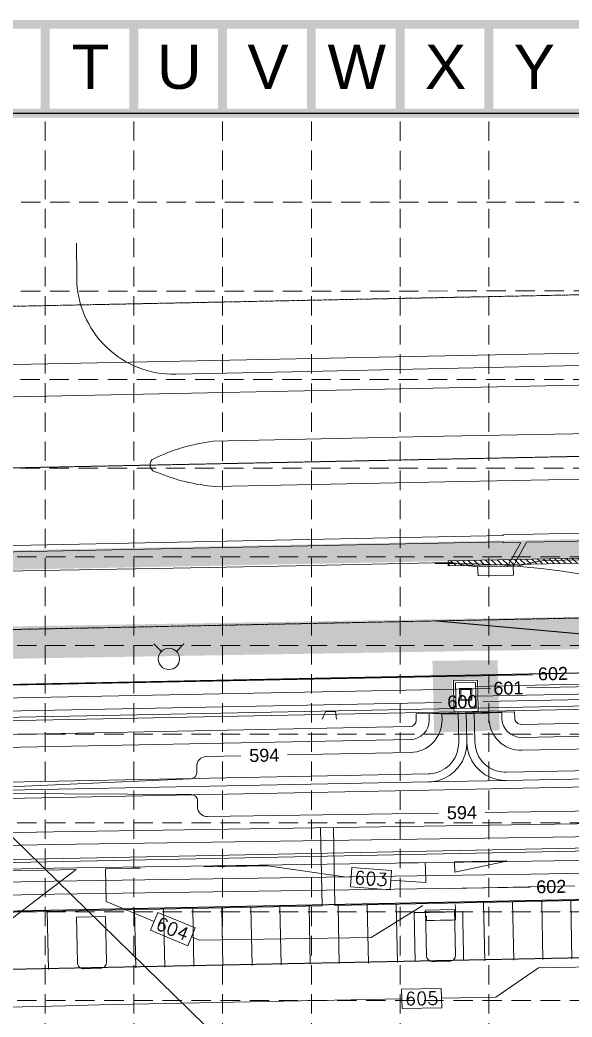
# Model space of a CAD drawing. Extents: x 2140663 to 2528301, y 336313 to 7007653.
# Drawn here: x 2527742.9 to 2527913.7, y 7007344.8 to 7007653.4 of the extents above; entities that cross this region are included whole.
import ezdxf
from ezdxf.enums import TextEntityAlignment as Align

# ---------------------------------------------------------------- set-up
doc = ezdxf.new("R2010")
doc.units = 0
doc.header["$MEASUREMENT"] = 0
for name, pattern in [('HIDDEN', [0.375, 0.25, -0.125]), ('PHANTOM2', [1.25, 0.625, -0.125, 0.125, -0.125, 0.125, -0.125]), ('xdrc002pt$0$CL', [0.7000000000000001, 0.5, -0.05, 0.1, -0.05]), ('xdrc002pt$0$HIDDEN2', [0.1875, 0.125, -0.0625]), ('xdrc002pt$0$PHANTOM2', [1.25, 0.625, -0.125, 0.125, -0.125, 0.125, -0.125])]:
    doc.linetypes.add(name, pattern=pattern)
for name, color, linetype in [('1 PROPOSED CONTOURS', 43, 'Continuous'), ('1 SILT FENCE', 200, 'Continuous'), ('BASE', 7, 'Continuous'), ('GRID', 254, 'HIDDEN'), ('LIMITS OF DISTURBANCE', 1, 'HIDDEN'), ('xdrc002ar$0$C-PVMT-SAWCUT-N', 2, 'Continuous'), ('xdrc002ar$0$C-PVMT-SAWCUT-PATT-N', 7, 'Continuous'), ('xdrc002ar$0$xdrc002ar$0$C-PKNG-FACE-N', 1, 'Continuous'), ('xdrc002ar$0$xdrc002ar$0$C-PKNG-STRP-N', 6, 'Continuous'), ('xdrc002bs$0$C-STRM-PIPE-E', 5, 'Continuous'), ('xdrc002bs$0$C-WATR-PIPE-E', 12, 'Continuous'), ('xdrc002bs$0$v-pave-exst', 6, 'Continuous'), ('xdrc002GR$0$C-DETN-PONDSRF-FLT', 7, 'Continuous'), ('xdrc002GR$0$c-pond-cont-n', 5, 'Continuous'), ('xdrc002pt$0$V-ADJC-LINE-E', 2, 'xdrc002pt$0$PHANTOM2'), ('xdrc002pt$0$V-ESMT-ACCS-N', 2, 'xdrc002pt$0$HIDDEN2'), ('xdrc002pt$0$V-ESMT-STRM-N', 2, 'xdrc002pt$0$HIDDEN2'), ('xdrc002pt$0$V-ESMT-WATR-N', 2, 'xdrc002pt$0$HIDDEN2'), ('xdrc002pt$0$v-prop-line', 3, 'PHANTOM2'), ('xdrc002pt$0$V-RWAY-CNTR-E', 2, 'xdrc002pt$0$CL'), ('xdrc002STM$0$C-STRM-HDWL-N', 4, 'Continuous'), ('xdrc002STM$0$C-STRM-PIPE-N', 5, 'Continuous')]:
    doc.layers.add(name, color=color, linetype=linetype)
doc.layers.add('xdrc002bs$0$v-strm-exst', color=2, linetype='Continuous', lineweight=0)
doc.layers.add('xdrc002bs$0$v-watr-exst', color=6, linetype='Continuous', lineweight=0)
doc.styles.get("Standard").update_dxf_attribs({"font": 'ARIAL.TTF'})

# ---------------------------------------------------------------- blocks, each defined once
blk = doc.blocks.new('xdrc002bs$0$FH2')
at = {"linetype": 'Continuous'}
for p, q in [((-2.32072445563972, 2.32072445563972), (-4.641448911745101, 4.64144891127944)), ((2.32072445563972, 2.32072445563972), (4.641448911745101, 4.64144891127944))]:
    blk.add_line(p, q, dxfattribs=at)
blk.add_circle((0, 0), 3.282, dxfattribs=at)

msp = doc.modelspace()

# ---------------------------------------------------------------- hatches: boundary and pattern name
at = {"layer": 'xdrc002ar$0$C-PVMT-SAWCUT-PATT-N', "lineweight": 0}
h = msp.add_hatch(dxfattribs=at)
h.set_pattern_fill('ANSI31', scale=9.999996000000001, angle=91.78437573754852, style=0)
h.set_pattern_definition([(136.7843757375485, (1.012731676921248, -9.984526421874762), (-0.8559319906829769, -0.9109770454439162), [])])
h.paths.add_polyline_path([(2528171.098114824, 7007490.45111734), (2527875.342229442, 7007484.487189103), (2527875.311988047, 7007485.986883625), (2528171.06787343, 7007491.950811863)])

# ---------------------------------------------------------------- linework, layer by layer
at = {"layer": '1 PROPOSED CONTOURS', "color": 43, "lineweight": 0}
for p, q in [((2527914.48516605, 7007385.405593657, 604), (2527876.376772664, 7007384.641727787, 604)), ((2527867.482929585, 7007379.321884656), (2527851.513254073, 7007369.495467794)), ((2527903.260504717, 7007360.059346052), (2527890.040538233, 7007351.04131199)), ((2527929.643887772, 7007360.595004316), (2527903.260504717, 7007360.059346052))]:
    msp.add_line(p, q, dxfattribs=at)
at = {"layer": '1 PROPOSED CONTOURS', "color": 43, "lineweight": 0, "extrusion": (0.02080490117626715, -0.9997835546192214, 0), "elevation": -6953283.986995974}
msp.add_lwpolyline([(2673018.629893128, 604), (2673020.995513035, 604)], dxfattribs=at)
at = {"layer": '1 PROPOSED CONTOURS', "color": 43, "lineweight": 0, "extrusion": (0.2940858488375231, -0.9557790087219501, 0), "elevation": -5954132.805182194}
msp.add_lwpolyline([(4476773.613275676, 604), (4476773.613275689, 604)], dxfattribs=at)
at = {"layer": '1 PROPOSED CONTOURS', "color": 43, "lineweight": 0, "extrusion": (0.0157477192342213, -0.9998759969810859, 0), "elevation": -6966715.290288546}
msp.add_lwpolyline([(2637856.54711455, 603.0000000000005), (2637836.774240869, 603.0000000000005)], dxfattribs=at)
at = {"layer": '1 PROPOSED CONTOURS', "color": 43, "lineweight": 0, "extrusion": (0.0208052301281568, -0.9997835477738741, 0), "elevation": -6953283.087500574}
msp.add_lwpolyline([(2673043.039039239, 603), (2673051.725637744, 603)], dxfattribs=at)
at = {"layer": '1 PROPOSED CONTOURS', "color": 43, "lineweight": 0}
for points, elevation in [([(2527808.48285951, 7007391.490193761), (2527819.538327263, 7007391.720251472)], 603), ([(2527819.538327263, 7007391.720251472), (2527819.538327272, 7007391.720251475)], 603), ([(2527843.309215759, 7007388.248830955), (2527819.568563023, 7007391.620844743)], 603), ([(2527860.294231918, 7007392.547713095), (2527868.274261209, 7007392.705929767)], 603), ([(2527893.279564059, 7007393.203236578), (2527893.339378818, 7007393.1144166)], 603), ([(2527760.275868259, 7007390.507054652), (2527760.29044061, 7007390.507347167)], 604), ([(2527769.303933626, 7007390.69490518), (2527777.681157981, 7007390.869232995)], 604), ([(2527769.512702447, 7007380.636672322), (2527769.303933626, 7007390.69490518)], 604), ([(2527784.38609449, 7007374.466543806), (2527769.512702447, 7007380.636672322)], 604), ([(2527877.570252472, 7007378.466194201), (2527877.544071517, 7007379.695214885)], 604), ([(2527868.6165428, 7007376.034343401), (2527868.641596007, 7007374.711678662)], 604), ([(2527868.641596007, 7007374.711678662), (2527870.959790818, 7007374.757973012)], 604), ([(2527870.959790818, 7007374.757973012), (2527872.897965474, 7007374.796666144)], 604), ([(2527872.897965474, 7007374.796666144), (2527876.531965695, 7007374.869246558)], 604), ([(2527876.531965695, 7007374.869246558), (2527877.646401193, 7007374.891501155)], 604), ([(2527798.543488066, 7007368.593442528), (2527795.910023689, 7007369.685917842)], 604), ([(2527757.046689653, 7007348.367118749), (2527698.718090786, 7007346.960716072)], 605), ([(2527860.998858243, 7007350.479122515), (2527782.726000638, 7007348.96391483)], 605)]:
    msp.add_lwpolyline(points, dxfattribs=dict(at, elevation=elevation))
at = {"layer": '1 PROPOSED CONTOURS', "color": 43, "linetype": 'Continuous', "lineweight": 0, "extrusion": (0.9975810487243367, -0.06951295725296591, 0)}
for points, elevation in [([(7166152.581983088, 603.0000000000005), (7166158.581983087, 603.0000000000005)], 2034626.318188083), ([(7166158.581983088, 603.0000000000005), (7166152.581983089, 603.0000000000005)], 2034638.603902368)]:
    msp.add_lwpolyline(points, dxfattribs=dict(at, elevation=elevation))
at = {"layer": '1 PROPOSED CONTOURS', "color": 43, "linetype": 'Continuous', "lineweight": 0, "extrusion": (-0.06951295725423079, -0.9975810487242486, 0)}
for points, elevation in [([(2034626.318178997, 603), (2034638.603893281, 603)], -7166158.581985668), ([(2034638.603893282, 603), (2034626.318178997, 603)], -7166152.58198567)]:
    msp.add_lwpolyline(points, dxfattribs=dict(at, elevation=elevation))
at = {"layer": '1 PROPOSED CONTOURS', "color": 43, "lineweight": 0, "extrusion": (0.2248595066987585, -0.97439119569462, 0), "elevation": -6259528.184503365}
msp.add_lwpolyline([(4038803.64616894, 603.0000000000005), (4038803.646168915, 603.0000000000005)], dxfattribs=at)
at = {"layer": '1 PROPOSED CONTOURS', "color": 43, "lineweight": 0, "extrusion": (0.9997535059178775, 0.02220196849183665, 0), "elevation": 2682823.081758196}
msp.add_lwpolyline([(6949541.773319985, 603), (6949539.777116373, 603)], dxfattribs=at)
at = {"layer": '1 PROPOSED CONTOURS', "color": 43, "lineweight": 0, "extrusion": (0.01983822860624823, -0.9998032029783493, 0), "elevation": -6955865.244352457}
msp.add_lwpolyline([(2666394.066348127, 603.0000000000005), (2666410.065995268, 603.0000000000005)], dxfattribs=at)
at = {"layer": '1 PROPOSED CONTOURS', "color": 43, "lineweight": 0, "extrusion": (0.9997731837922612, 0.02129744045385623, 0), "elevation": 2676543.452249409}
msp.add_lwpolyline([(6951962.97643856, 603), (6951966.179640675, 603)], dxfattribs=at)
at = {"layer": '1 PROPOSED CONTOURS', "color": 43, "lineweight": 0, "extrusion": (0.2098237814820899, -0.977739219180941, 0), "elevation": -6320990.932531738}
msp.add_lwpolyline([(3941938.181415398, 603), (3941921.829311587, 603)], dxfattribs=at)
at = {"layer": '1 PROPOSED CONTOURS', "color": 43, "lineweight": 0, "extrusion": (0.02009666196498834, -0.9997980416953542, 0), "elevation": -6955175.762555208}
msp.add_lwpolyline([(2668025.456540606, 604.0000000000005), (2668074.931965339, 604.0000000000005)], dxfattribs=at)
at = {"layer": '1 PROPOSED CONTOURS', "color": 43, "lineweight": 0, "extrusion": (-0.6056930790619465, 0.7956983687154692, 0), "elevation": 4044722.282200912}
msp.add_lwpolyline([(-6255662.672191896, 604), (-6255624.564311173, 604)], dxfattribs=at)
at = {"layer": '1 PROPOSED CONTOURS', "color": 43, "lineweight": 0, "extrusion": (-0.06951295703879731, -0.9975810487392603, 0), "elevation": -7166155.58154628}
msp.add_lwpolyline([(2034626.319726569, 603.0000000000005), (2034624.30116082, 603.0000000000005)], dxfattribs=at)
at = {"layer": '1 PROPOSED CONTOURS', "color": 43, "lineweight": 0, "extrusion": (0.9998393560479445, 0.01792378580634624, 0), "elevation": 2653061.201975014}
msp.add_lwpolyline([(6960956.044991758, 603), (6960951.83497995, 603)], dxfattribs=at)
at = {"layer": '1 PROPOSED CONTOURS', "color": 43, "lineweight": 0, "extrusion": (-0.06951295719961419, -0.9975810487280543, 0), "elevation": -7166155.581874273}
msp.add_lwpolyline([(2034649.445655939, 603.0000000000005), (2034638.604285621, 603.0000000000005)], dxfattribs=at)
at = {"layer": '1 PROPOSED CONTOURS', "color": 43, "linetype": 'Continuous', "lineweight": 0}
for points, elevation in [([(2527783.236554659, 7007371.695522663), (2527785.535634321, 7007377.23756495)], 604), ([(2527785.535634321, 7007377.23756495), (2527797.05956352, 7007372.456938986)], 604), ([(2527797.05956352, 7007372.456938986), (2527794.760483859, 7007366.914896699)], 604), ([(2527794.760483859, 7007366.914896699), (2527783.236554659, 7007371.695522663)], 604), ([(2527861.056921431, 7007347.479684457), (2527860.940795056, 7007353.478560573)], 605), ([(2527873.224208056, 7007353.71634315), (2527873.340334431, 7007347.717467033)], 605)]:
    msp.add_lwpolyline(points, dxfattribs=dict(at, elevation=elevation))
at = {"layer": '1 PROPOSED CONTOURS', "color": 43, "lineweight": 0, "extrusion": (0.2573081439742012, -0.9663294050397886, 0), "elevation": -6120992.332223873}
msp.add_lwpolyline([(4245808.873524467, 604), (4245808.697768757, 604)], dxfattribs=at)
at = {"layer": '1 PROPOSED CONTOURS', "color": 43, "lineweight": 0, "extrusion": (0.9997731947270682, 0.02129692713121056, 0), "elevation": 2676539.862865565}
msp.add_lwpolyline([(6951952.423275869, 604.0000000000005), (6951953.131398351, 604.0000000000005)], dxfattribs=at)
at = {"layer": '1 PROPOSED CONTOURS', "color": 43, "lineweight": 0, "extrusion": (0.9997731837890034, 0.02129744060678705, 0), "elevation": 2676543.433332812}
msp.add_lwpolyline([(6951948.181243779, 604.0000000000002), (6951951.048625319, 604.0000000000002)], dxfattribs=at)
at = {"layer": '1 PROPOSED CONTOURS', "color": 43, "lineweight": 0, "extrusion": (0.01702659034286247, -0.9998550371035275, 0), "elevation": -6963312.994725317}
msp.add_lwpolyline([(2646796.67835726, 604), (2646743.700911489, 604)], dxfattribs=at)
at = {"layer": '1 PROPOSED CONTOURS', "color": 43, "linetype": 'Continuous', "lineweight": 0, "extrusion": (0.01935439573197656, -0.9998126861396839, 0)}
for points, elevation in [([(2663010.529661797, 605), (2663022.815376082, 605)], -6957115.683126351), ([(2663022.815376082, 605), (2663010.529661797, 605)], -6957109.68312635)]:
    msp.add_lwpolyline(points, dxfattribs=dict(at, elevation=elevation))
at = {"layer": '1 PROPOSED CONTOURS', "color": 43, "lineweight": 0, "extrusion": (0.01935439577026431, -0.9998126861389427, 0), "elevation": -6957112.683024376}
msp.add_lwpolyline([(2663039.577049138, 605.0000000000002), (2663022.815642504, 605.0000000000002)], dxfattribs=at)
at = {"layer": '1 PROPOSED CONTOURS', "color": 43, "lineweight": 0, "extrusion": (0.02666459838040149, -0.9996444363838635, 0), "elevation": -6937455.1825406}
msp.add_lwpolyline([(2713716.855064572, 605.0000000000005), (2713706.398174202, 605.0000000000005)], dxfattribs=at)
at = {"layer": '1 PROPOSED CONTOURS', "color": 43, "lineweight": 0, "extrusion": (0.02087843776865305, -0.9997820216608921, 0), "elevation": -6953045.359288648}
msp.add_lwpolyline([(2673534.223386731, 605), (2673518.993928335, 605)], dxfattribs=at)
at = {"layer": '1 PROPOSED CONTOURS', "color": 43, "lineweight": 0, "extrusion": (1, 0, 0), "elevation": 2527767.499861934}
msp.add_lwpolyline([(7007348.645947531, 605), (7007348.645947531, 605)], dxfattribs=at)
msp.add_lwpolyline([(7007348.645947531, 605), (7007348.645947531, 605)], dxfattribs=at)
msp.add_lwpolyline([(7007348.645947531, 605), (7007348.645947531, 605)], dxfattribs=at)
at = {"layer": '1 SILT FENCE', "color": 200, "linetype": 'Continuous', "lineweight": 0, "const_width": 10}
msp.add_lwpolyline([(2527691.8070874, 7007459.910734712), (2528105.114774872, 7007466.851410929)], dxfattribs=at)
at = {"layer": '1 SILT FENCE', "linetype": 'Continuous', "const_width": 6}
msp.add_lwpolyline([(2527887.441044295, 7007452.290320983), (2527873.537685802, 7007452.103818431), (2527873.910930166, 7007435.971150065), (2527888.187533023, 7007436.437411041), (2527887.627670423, 7007455.181147304)], dxfattribs=at)
at = {"layer": 'BASE', "color": 9}
msp.add_line((2527228.947377252, 7007624.562990395), (2528272.331315909, 7007624.562990395), dxfattribs=at)
at = {"layer": 'BASE', "const_width": 2.745747206990553}
for points in [[(2528299.78878798, 7005894.74224999), (2528299.78878798, 7007652.020462465), (2527201.489905182, 7007652.020462465), (2527201.489905182, 7005894.74224999)], [(2528272.331315909, 7005922.199722059), (2528272.331315909, 7007624.562990395), (2527228.947377252, 7007624.562990395), (2527228.947377252, 7005922.199722059)]]:
    msp.add_lwpolyline(points, close=True, dxfattribs=at)
for points in [[(2527750.639346582, 7007652.020462465), (2527750.639346582, 7007624.562990395)], [(2527778.09681865, 7007652.020462465), (2527778.09681865, 7007624.562990395)], [(2527805.554290721, 7007652.020462465), (2527805.554290721, 7007624.562990395)], [(2527833.011762789, 7007652.020462465), (2527833.011762789, 7007624.562990395)], [(2527860.46923486, 7007652.020462465), (2527860.46923486, 7007624.562990395)], [(2527887.926706931, 7007652.020462465), (2527887.926706931, 7007624.562990395)]]:
    msp.add_lwpolyline(points, dxfattribs=at)
at = {"layer": 'GRID', "color": 253, "linetype": 'HIDDEN', "lineweight": 0, "ltscale": 24}
for p, q in [((2527750.639346582, 7006031.955809309), (2527750.639346582, 7007624.562990395)), ((2527778.09681865, 7006031.951492419), (2527778.09681865, 7007624.562990395)), ((2527805.554290721, 7006031.947175532), (2527805.554290721, 7007624.562990395)), ((2527833.011762789, 7006031.94285864), (2527833.011762789, 7007624.562990395)), ((2527860.46923486, 7006031.938541753), (2527860.46923486, 7007624.562990395)), ((2527887.926706931, 7006031.934224866), (2527887.926706931, 7007624.562990395)), ((2527230.19618242, 7007596.921024007), (2528271.880184806, 7007597.056849426)), ((2527230.175714295, 7007569.386383166), (2528271.880184806, 7007569.599377357)), ((2527230.021053655, 7007542.0128863), (2528272.331315909, 7007542.190574186)), ((2527229.983776069, 7007514.580157942), (2528272.331315909, 7007514.733102113)), ((2527228.947377252, 7007487.275630045), (2528272.331315909, 7007487.275630045)), ((2527228.947377252, 7007459.818157976), (2528272.331315909, 7007459.818157976)), ((2527228.947377252, 7007432.360685904), (2528272.331315909, 7007432.360685904)), ((2527228.947377252, 7007404.903213835), (2528272.331315909, 7007404.903213835)), ((2527228.947377252, 7007377.445741766), (2528272.331315909, 7007377.445741766)), ((2527228.947377252, 7007349.988269694), (2528272.331315909, 7007349.988269694))]:
    msp.add_line(p, q, dxfattribs=at)
at = {"layer": 'LIMITS OF DISTURBANCE', "color": 7, "linetype": 'Continuous', "lineweight": 0}
msp.add_line((2527861.060326104, 7007282.788573408), (2527679.655602895, 7007459.87654717), dxfattribs=at)
at = {"layer": 'LIMITS OF DISTURBANCE', "ltscale": 70, "const_width": 6}
msp.add_lwpolyline([(2527323.279507909, 7007478.034385583), (2527323.279507909, 7007463.102355542), (2527345.362386929, 7006446.874516389, 0.3527120601780434), (2527681.725039883, 7006131.321992346), (2528205.897920626, 7006144.525554366), (2528183.386823632, 7007495.015237641)], format="xyb", close=True, dxfattribs=at)
at = {"layer": 'xdrc002ar$0$C-PVMT-SAWCUT-N', "color": 7, "lineweight": 0}
msp.add_lwpolyline([(2528171.098114824, 7007490.45111734), (2527875.342229442, 7007484.487189103), (2527875.311988047, 7007485.986883625), (2528171.06787343, 7007491.950811863)], close=True, dxfattribs=at)
at = {"layer": 'xdrc002ar$0$xdrc002ar$0$C-PKNG-FACE-N', "color": 7, "lineweight": 0}
for p, q in [((2527836.328017836, 7007379.27361462), (2527835.840849669, 7007403.268660075)), ((2527840.327192078, 7007379.354809315), (2527839.84002391, 7007403.349854769)), ((2527840.327192078, 7007379.354809315), (2528080.23580251, 7007384.225641433)), ((2527836.328017836, 7007379.27361462), (2527766.151192162, 7007377.848824007)), ((2527766.151192162, 7007377.848824006), (2527652.324158566, 7007375.537809113)), ((2527769.340602505, 7007375.913166811), (2527760.342460459, 7007375.730478748)), ((2527760.626641891, 7007361.733368895), (2527760.342460459, 7007375.730478748)), ((2527769.624783936, 7007361.916056957), (2527769.340602505, 7007375.913166811)), ((2527877.31830705, 7007378.105423561), (2527868.320165004, 7007377.922735498)), ((2527868.604346436, 7007363.925625646), (2527868.320165004, 7007377.922735498)), ((2527877.602488481, 7007364.108313709), (2527877.31830705, 7007378.105423561)), ((2527875.643498708, 7007362.068129241), (2527870.644530904, 7007361.966635874)), ((2527767.665794163, 7007359.87587249), (2527762.666826359, 7007359.77437912))]:
    msp.add_line(p, q, dxfattribs=at)
for centre, radius, start, end in [((2527876.05329393, 7007235.19311508), 249.9999, 79.00886730708991, 91.11737504230217), ((2527870.603902503, 7007363.966205765), 1.9999992, 181.1631084898884, 271.1631088099875), ((2527875.602870304, 7007364.067699134), 1.9999992, 271.1631088099875, 1.163108489888423), ((2527762.626197958, 7007361.773949013), 1.9999992, 181.1631084898884, 271.1631088099875), ((2527767.625165759, 7007361.875442382), 1.9999992, 271.1631088099875, 1.163108489888423)]:
    msp.add_arc(centre, radius, start, end, dxfattribs=at)
at = {"layer": 'xdrc002ar$0$xdrc002ar$0$C-PKNG-STRP-N', "color": 7, "lineweight": 0}
for p, q in [((2527805.657949464, 7007360.647222086), (2527805.294209413, 7007378.562922817)), ((2527814.65609151, 7007360.829910148), (2527814.292351457, 7007378.745610878)), ((2527823.654233556, 7007361.012598213), (2527823.290493503, 7007378.928298942)), ((2527832.652375601, 7007361.195286276), (2527832.288635547, 7007379.110987003)), ((2527841.650517647, 7007361.377974338), (2527841.286777594, 7007379.293675068)), ((2527850.648659692, 7007361.5606624), (2527850.28491964, 7007379.476363131)), ((2527859.646801737, 7007361.743350463), (2527859.283061684, 7007379.659051193)), ((2527886.641227874, 7007362.291414651), (2527886.277487821, 7007380.207115382)), ((2527895.63936992, 7007362.474102715), (2527895.275629867, 7007380.389803445)), ((2527904.637511965, 7007362.656790777), (2527904.273771913, 7007380.572491509)), ((2527913.635654012, 7007362.839478841), (2527913.271913958, 7007380.75517957)), ((2527751.669097193, 7007359.551093712), (2527751.305357139, 7007377.466794441)), ((2527778.663523328, 7007360.099157899), (2527778.299783276, 7007378.014858629)), ((2527787.661665373, 7007360.28184596), (2527787.297925322, 7007378.197546692)), ((2527796.659807419, 7007360.464534023), (2527796.296067367, 7007378.380234753))]:
    msp.add_line(p, q, dxfattribs=at)
at = {"layer": 'xdrc002bs$0$C-STRM-PIPE-E', "color": 5, "lineweight": 0}
for p, q in [((2527892.306016234, 7007494.099916512), (2528023.097442155, 7007496.755357172)), ((2527591.312528847, 7007487.738834859), (2527892.311090905, 7007493.849968021)), ((2527892.306016234, 7007494.099916512), (2527892.311090905, 7007493.849968021)), ((2527899.530513395, 7007491.746079298), (2528023.148188859, 7007494.25587227)), ((2527601.639681472, 7007485.94809348), (2527892.351688269, 7007491.8503801)), ((2527892.351688269, 7007491.8503801), (2527892.356762939, 7007491.60043161)), ((2527892.356762939, 7007491.60043161), (2527897.798819458, 7007491.710920949)), ((2527893.706694792, 7007484.278713266), (2527897.798819458, 7007491.710920949)), ((2527895.43813774, 7007484.313415765), (2527899.530513395, 7007491.746079298))]:
    msp.add_line(p, q, dxfattribs=at)
at = {"layer": 'xdrc002bs$0$C-WATR-PIPE-E', "color": 7, "lineweight": 0}
for p, q in [((2527284.938087328, 7007537.530096531), (2528222.469736997, 7007556.56467502)), ((2527284.938087328, 7007527.528035712), (2528222.469736997, 7007546.562614202))]:
    msp.add_line(p, q, dxfattribs=at)
at = {"layer": 'xdrc002bs$0$v-pave-exst', "color": 7, "lineweight": 0}
for p, q in [((2527760.431741743, 7007573.505968109), (2527760.344291667, 7007584.312139795)), ((2528021.170691332, 7007548.780428729), (2527827.056452609, 7007544.493916234)), ((2527827.056452609, 7007544.493916234), (2527791.046175007, 7007543.755051238))]:
    msp.add_line(p, q, dxfattribs=at)
for points in [[(2528033.451923139, 7007522.463901453, 0.08821619470133672), (2528011.975001772, 7007527.013151095), (2527948.215746516, 7007525.942333472), (2527874.088955177, 7007524.547518157), (2527802.531882095, 7007523.020453377)], [(2527802.531882095, 7007523.020453377, 0.07898314139437146), (2527784.240409621, 7007517.623138901, 0.3304961675678199), (2527783.112483592, 7007515.497436, 0.141628192402873), (2527783.727644142, 7007514.162939565, 0.1908253240285684), (2527785.101476368, 7007513.447084192, 0.077800449700555), (2527803.273091199, 7007509.019062395, 1.959583025743801)], [(2527803.273091199, 7007509.019062395), (2527874.395950365, 7007510.456043916), (2527948.925050925, 7007511.876853056), (2528014.242205501, 7007513.216740287, 0.0732885195192831), (2528031.069342427, 7007517.531115355, -0.00841796638918515), (2528033.052234306, 7007518.324182093, 7.607806520411469)], [(2527875.325527198, 7007485.54518708), (2527828.33418015, 7007484.507504335), (2527790.241843021, 7007483.725919287), (2527714.462598443, 7007482.397023675, 0.4043652713190415), (2527691.802102856, 7007465.051320417, -0.5814380765081351)]]:
    msp.add_lwpolyline(points, format="xyb", dxfattribs=at)
for points in [[(2527875.325527198, 7007485.54518708), (2527876.711801255, 7007485.455113821), (2527878.819291474, 7007485.03764237), (2527881.741181572, 7007484.422651845), (2527884.454150916, 7007484.182346473), (2527895.43813774, 7007484.313415765), (2527897.521934472, 7007484.54408972), (2527900.227612743, 7007485.157399998), (2527902.240309008, 7007485.744476415), (2527905.10421057, 7007486.104009338), (2527948.609694505, 7007486.893345526)], [(2527884.454150916, 7007484.182346473), (2527884.57503871, 7007481.38046404), (2527895.588519877, 7007481.627470398), (2527895.43813774, 7007484.313415765)]]:
    msp.add_lwpolyline(points, dxfattribs=at)
msp.add_arc((2527790.430759438, 7007573.748738301), 30, 180.4636619745942, 271.1754396093744, dxfattribs=at)
at = {"layer": 'xdrc002bs$0$v-strm-exst', "color": 7, "lineweight": 0}
for p, q in [((2527836.362781947, 7007437.030535804), (2527837.414876814, 7007439.262434336)), ((2527840.836740506, 7007436.978888202), (2527840.456254499, 7007439.347296827))]:
    msp.add_line(p, q, dxfattribs=at)
msp.add_lwpolyline([(2527840.456254499, 7007439.347296827), (2527837.414876814, 7007439.262434336)], dxfattribs=at)
at = {"layer": 'xdrc002GR$0$C-DETN-PONDSRF-FLT', "lineweight": 0}
for points in [[(2528069.719467446, 7007444.094669045, 599.5), (2527431.032377092, 7007431.464485042, 599.5)], [(2527431.052148456, 7007430.464680514, 599.5), (2528069.73923881, 7007443.094864517, 599.5)], [(2527878.404955037, 7007439.311185082, 593.5), (2527878.591249084, 7007429.890609457, 593.5476332221929), (2527878.484244171, 7007428.209369188, 593.5576332221929), (2527878.123678047, 7007426.671007462, 593.5676332221929), (2527877.512899943, 7007425.213778982, 593.5776332221928), (2527876.668836682, 7007423.878068708, 593.5876332221928), (2527875.614880238, 7007422.700893888, 593.5976332221928), (2527874.380239477, 7007421.714878209, 593.6076332221928), (2527872.999130661, 7007420.947347648, 593.6176332221928), (2527871.509829195, 7007420.41957319, 593.6276332221928), (2527869.894289348, 7007420.135760265, 593.6376332221929), (2527869.238751064, 7007420.099556943, 593.6418810018062), (2527472.917048349, 7007412.262204312, 595.6235770678022), (2527470.618590069, 7007412.024376136, 595.6335770678022), (2527468.290628687, 7007411.380663644, 595.6435770678022), (2527466.101714739, 7007410.359671135, 595.6535770678022), (2527464.112510775, 7007408.989693924, 595.6635770678022), (2527462.37814467, 7007407.308698925, 595.6735770678023), (2527460.946681844, 7007405.363272456, 595.6835770678023), (2527459.857793196, 7007403.207329165, 595.6935770678023), (2527459.141655678, 7007400.900617861, 595.7035770678023), (2527458.826183722, 7007398.56675085, 595.7135770678022), (2527458.809899167, 7007397.52465827, 595.7178248474175), (2527458.990332815, 7007388.400433063, 595.7632336312455)], [(2527880.904466356, 7007439.360613493, 593), (2527881.092821113, 7007429.835831252, 593.0476332221929), (2527880.965932309, 7007427.84217919, 593.0576332221929), (2527880.510062607, 7007425.897203066, 593.0676332221929), (2527879.737845768, 7007424.054805046, 593.0776332221928), (2527878.670682653, 7007422.366044496, 593.0876332221928), (2527877.338148126, 7007420.877722943, 593.0976332221928), (2527875.777171432, 7007419.631087042, 593.1076332221928), (2527874.031012755, 7007418.660685483, 593.1176332221928), (2527872.148064329, 7007417.993411525, 593.1276332221928), (2527870.180509315, 7007417.64775769, 593.1376332221929), (2527869.33242315, 7007417.600920553, 593.1418810018062), (2527473.070683376, 7007409.764753703, 595.1235770678022), (2527471.083606528, 7007409.559145072, 595.1335770678022), (2527469.15817382, 7007409.026737147, 595.1435770678022), (2527467.347745804, 7007408.182284836, 595.1535770678022), (2527465.702495842, 7007407.049190897, 595.1635770678022), (2527464.26801963, 7007405.658857374, 595.1735770678023), (2527463.084071577, 7007404.049815324, 595.1835770678023), (2527462.183463072, 7007402.266656994, 595.1935770678023), (2527461.591153162, 7007400.358800007, 595.2035770678023), (2527461.323556848, 7007398.37911783, 595.2135770678022), (2527461.310285414, 7007397.529843004, 595.2178248474175), (2527461.489844134, 7007388.449861472, 595.2632336312455)], [(2527880.904466356, 7007439.360613493, 593), (2527881.092821113, 7007429.835831252, 593.0476332221929), (2527881.298429745, 7007427.848754404, 593.0576332221929), (2527881.830837671, 7007425.923321697, 593.0676332221929), (2527882.675289983, 7007424.11289368, 593.0776332221928), (2527883.808383922, 7007422.467643718, 593.0876332221928), (2527885.198717446, 7007421.033167507, 593.0976332221928), (2527886.807759496, 7007419.849219455, 593.1076332221928), (2527888.590917827, 7007418.94861095, 593.1176332221928), (2527890.498774813, 7007418.35630104, 593.1276332221928), (2527892.47845699, 7007418.088704728, 593.1376332221928), (2527893.327731817, 7007418.075433294, 593.1418810018148), (2528036.736912579, 7007420.911382833, 593.8590670958032), (2528038.73056464, 7007420.784494029, 593.8690670958032), (2528040.675540765, 7007420.328624329, 593.8790670958032), (2528042.517938785, 7007419.556407491, 593.8890670958032), (2528044.206699336, 7007418.489244376, 593.8990670958032), (2528045.695020889, 7007417.156709851, 593.9090670958032), (2528046.941656791, 7007415.595733156, 593.9190670958033), (2528047.912058351, 7007413.84957448, 593.9290670958032), (2528048.57933231, 7007411.966626055, 593.9390670958032), (2528048.924986146, 7007409.99907104, 593.9490670958032), (2528048.971823283, 7007409.150984877, 593.9533148754119), (2528049.155494827, 7007399.863024976, 593.9997637543953)], [(2527883.403977675, 7007439.410041904, 593.5), (2527883.590271722, 7007429.989466281, 593.5476332221929), (2527883.76366081, 7007428.313770864, 593.5576332221929), (2527884.184764167, 7007426.790866831, 593.5676332221929), (2527884.852676282, 7007425.358924746, 593.5776332221928), (2527885.748886948, 7007424.057628786, 593.5876332221928), (2527886.848558997, 7007422.923042468, 593.5976332221928), (2527888.121216629, 7007421.986609189, 593.6076332221928), (2527889.531589997, 7007421.274280827, 593.6176332221928), (2527891.040592668, 7007420.805798524, 593.6276332221928), (2527892.666090008, 7007420.586077854, 593.6376332221928), (2527893.322547082, 7007420.575819542, 593.6418810018148), (2528036.791690785, 7007423.412954861, 594.3590670958032), (2528039.097754635, 7007423.266182168, 594.3690670958032), (2528041.449345158, 7007422.715008889, 594.3790670958032), (2528043.676912721, 7007421.781353316, 594.3890670958032), (2528045.718723545, 7007420.49109035, 594.3990670958032), (2528047.518191835, 7007418.879977738, 594.4090670958032), (2528049.025447957, 7007416.992665111, 594.4190670958033), (2528050.198720515, 7007414.881456576, 594.4290670958032), (2528051.005493974, 7007412.604861191, 594.4390670958032), (2528051.412988721, 7007410.285291009, 594.4490670958032), (2528051.470459673, 7007409.244656965, 594.4533148754119), (2528051.655006146, 7007399.912453387, 594.4997637543953)], [(2527893.327731817, 7007418.075433294, 593.1418810018148), (2527869.33242315, 7007417.600920553, 593.1418810018062)], [(2527893.332916553, 7007415.575047047, 593.6418810018148), (2528036.682134373, 7007418.409810804, 594.3590670958032), (2528038.363374645, 7007418.30280589, 594.3690670958032), (2528039.901736371, 7007417.942239768, 594.3790670958032), (2528041.358964849, 7007417.331461665, 594.3890670958032), (2528042.694675127, 7007416.487398403, 594.3990670958032), (2528043.871849943, 7007415.433441963, 594.4090670958032), (2528044.857865625, 7007414.198801202, 594.4190670958033), (2528045.625396187, 7007412.817692384, 594.4290670958032), (2528046.153170646, 7007411.328390918, 594.4390670958032), (2528046.436983572, 7007409.712851072, 594.4490670958032), (2528046.473186894, 7007409.057312788, 594.4533148754119), (2528046.655983508, 7007399.813596565, 594.4997637543953)], [(2527869.426095236, 7007415.102284163, 593.6418810018062), (2527473.224318404, 7007407.267303094, 595.6235770678022), (2527471.548622988, 7007407.093914007, 595.6335770678022), (2527470.025718953, 7007406.67281065, 595.6435770678022), (2527468.59377687, 7007406.004898537, 595.6535770678022), (2527467.292480909, 7007405.108687871, 595.6635770678022), (2527466.157894589, 7007404.009015822, 595.6735770678023), (2527465.221461311, 7007402.736358193, 595.6835770678023), (2527464.509132949, 7007401.325984823, 595.6935770678023), (2527464.040650645, 7007399.816982153, 595.7035770678023), (2527463.820929974, 7007398.19148481, 595.7135770678022), (2527463.810671662, 7007397.535027739, 595.7178248474175), (2527463.989355452, 7007388.499289882, 595.7632336312455)], [(2527869.426095236, 7007415.102284163, 593.6418810018062), (2527893.332916553, 7007415.575047047, 593.6418810018148)], [(2528077.849741885, 7007400.443573497, 599.5), (2527439.918972677, 7007387.53681334, 599.5)], [(2527439.939271359, 7007386.537019379, 599.5), (2528077.876160851, 7007399.443922539, 599.5)]]:
    msp.add_polyline3d(points, dxfattribs=at)
at = {"layer": 'xdrc002GR$0$c-pond-cont-n', "lineweight": 0}
for points, elevation in [([(2527901.433511238, 7007450.768730691), (2527552.797122758, 7007443.874365981)], 602), ([(2527888.425200401, 7007446.510706311), (2527538.074861302, 7007439.582447833)], 601), ([(2527873.252789224, 7007442.20988635), (2527524.616400743, 7007435.31552164)], 600), ([(2527637.916783539, 7007399.858446671), (2527753.224918704, 7007402.199532166), (2527928.679979024, 7007404.804184627), (2527988.125624859, 7007406.375225487)], 595), ([(2527602.151600836, 7007395.131486669), (2527753.295203572, 7007398.200134823), (2527928.762506703, 7007400.804969029), (2527964.501747323, 7007401.749492493)], 596), ([(2527503.939122953, 7007385.835987583), (2527535.017258405, 7007386.466962783), (2527753.423473455, 7007390.901234671), (2527887.160826358, 7007392.886582512)], 600), ([(2527887.160826358, 7007392.886582512), (2527928.913119717, 7007393.506400564), (2527929.867392967, 7007393.531620279)], 600), ([(2527610.048870133, 7007383.989495135), (2527753.493758323, 7007386.901837328), (2527900.831106726, 7007389.089078814)], 601), ([(2527900.831106726, 7007389.089078814), (2527917.78405931, 7007389.340747529)], 601), ([(2527539.150914404, 7007378.549239188), (2527753.56404319, 7007382.902439984), (2527900.749259725, 7007385.087423053)], 602)]:
    msp.add_lwpolyline(points, dxfattribs=dict(at, elevation=elevation))
for points, elevation in [([(2528002.203990854, 7007452.502983535), (2528001.568644813, 7007451.310609548, -0.2717716667029564), (2527997.254835626, 7007448.662837363), (2527899.6610989, 7007446.732898787)], 601), ([(2527942.815539244, 7007393.873816357), (2528077.928998783, 7007397.444620623, 0.3983624443192894), (2528089.607267932, 7007409.104491516), (2528090.06751324, 7007425.538286543, 0.4282757024832363), (2528069.679924718, 7007446.0942781), (2527886.202638342, 7007442.465972593)], 600), ([(2527967.950204018, 7007436.781122245), (2527897.98615808, 7007435.397567143, -0.4142135623912387), (2527895.947006296, 7007437.357633469), (2527895.91141784, 7007439.157281618, 0.414213562626211), (2527895.809460251, 7007439.255284934), (2527865.51538736, 7007438.656212674, 0.414213562680143), (2527865.417384044, 7007438.554255085), (2527865.452972501, 7007436.754606935, -0.4142135623912387), (2527863.492906175, 7007434.715455151), (2527601.453123767, 7007429.533558177)], 596), ([(2527987.581828185, 7007433.168560085), (2527898.065244103, 7007431.398349043, -0.4142135623912387), (2527891.947788751, 7007437.278548021), (2527891.914177431, 7007438.978215717, 0.414213562626211), (2527891.812219842, 7007439.076219033), (2527869.516582042, 7007438.635317667, 0.414213562680143), (2527869.418578726, 7007438.533360078), (2527869.452190045, 7007436.833692382, -0.4142135623912387), (2527863.571991067, 7007430.71623703), (2527638.121044593, 7007426.257892703)], 595), ([(2527825.683186564, 7007425.966195162), (2527863.651075962, 7007426.717018909, 0.4142135623778722), (2527873.451407591, 7007436.912777829), (2527873.419773408, 7007438.512465072, -0.414213562680143), (2527873.517776724, 7007438.614422661), (2527887.814979433, 7007438.897153134, -0.414213562626211), (2527887.916937022, 7007438.799149817), (2527887.948571206, 7007437.199462574, 0.4142135623773328), (2527898.144330125, 7007427.399130944), (2527931.542449025, 7007428.059586429)], 594), ([(2527872.356839479, 7007407.968501285), (2527800.818410437, 7007406.906504329, -0.4227359222708438), (2527797.774180939, 7007409.948668005), (2527797.798545845, 7007411.668606308, 0.4168393935708491), (2527795.809163217, 7007413.69690864), (2527697.742169249, 7007414.207683901), (2527795.669471269, 7007418.595921431, 0.4069075487873042), (2527797.57954782, 7007420.633459138), (2527797.54443296, 7007422.409158304, -0.4142135623912387), (2527800.484532449, 7007425.46788598), (2527811.209825785, 7007425.679981124)], 594), ([(2527965.024392935, 7007412.767145871, -0.4142135623754972), (2527962.104696959, 7007409.688936098), (2527928.597451346, 7007408.803400225), (2527886.831435104, 7007408.183378473)], 594)]:
    msp.add_lwpolyline(points, format="xyb", dxfattribs=dict(at, elevation=elevation))
at = {"layer": 'xdrc002pt$0$V-ADJC-LINE-E', "color": 7, "lineweight": 0}
msp.add_line((2527284.938087328, 7007555.533806005), (2528068.52783115, 7007571.442922768), dxfattribs=at)
at = {"layer": 'xdrc002pt$0$V-ESMT-ACCS-N', "color": 7, "lineweight": 0}
for p, q in [((2527879.819019989, 7007377.464129072), (2527864.822110582, 7007377.159648846)), ((2527969.6143724, 7007364.284140757), (2527870.634770518, 7007362.274571265)), ((2527969.6143724, 7007364.284140757), (2527870.634770518, 7007362.274571265)), ((2527762.657021892, 7007360.082313621), (2527733.671174891, 7007359.493817884)), ((2527762.657021892, 7007360.082313621), (2527733.671174891, 7007359.493817884)), ((2527805.65634005, 7007360.955322971), (2527762.657022015, 7007360.082313623)), ((2527805.65634005, 7007360.955322971), (2527762.657022015, 7007360.082313623)), ((2527762.657022015, 7007360.082313623), (2527762.657021892, 7007360.082313621)), ((2527762.657022015, 7007360.082313623), (2527762.657021892, 7007360.082313621)), ((2527870.634769059, 7007362.274571242), (2527805.65634005, 7007360.955322971)), ((2527870.634769059, 7007362.274571242), (2527805.65634005, 7007360.955322971)), ((2527870.634770518, 7007362.274571265), (2527870.634769059, 7007362.274571242)), ((2527870.634770518, 7007362.274571265), (2527870.634769059, 7007362.274571242))]:
    msp.add_line(p, q, dxfattribs=at)
at = {"layer": 'xdrc002pt$0$V-ESMT-STRM-N', "color": 7, "lineweight": 0}
for p, q in [((2527871.508678305, 7007467.422261317), (2527971.711388019, 7007458.454396501)), ((2528101.806410341, 7007455.094461684), (2527397.991979818, 7007440.805012335)), ((2528103.229515356, 7007385.000620446), (2527399.477327568, 7007370.712434803))]:
    msp.add_line(p, q, dxfattribs=at)
at = {"layer": 'xdrc002pt$0$V-ESMT-WATR-N', "color": 7, "lineweight": 0}
for p, q in [((2527865.126590808, 7007362.162739443), (2527864.822110582, 7007377.159648846)), ((2527880.123500216, 7007362.467219663), (2527879.819019989, 7007377.464129072)), ((2527877.624015548, 7007362.416461437), (2527867.626075938, 7007362.213474875))]:
    msp.add_line(p, q, dxfattribs=at)
at = {"layer": 'xdrc002pt$0$v-prop-line', "color": 7, "lineweight": 0}
msp.add_line((2527332.689760574, 7007456.482693586), (2528169.444881075, 7007473.471219813), dxfattribs=at)
at = {"layer": 'xdrc002pt$0$V-RWAY-CNTR-E', "color": 7, "lineweight": 0}
msp.add_line((2527284.938087328, 7007505.523501908), (2528222.469736997, 7007524.558080399), dxfattribs=at)
at = {"layer": 'xdrc002STM$0$C-STRM-HDWL-N', "color": 5, "lineweight": 0}
for points in [[(2527884.454008287, 7007449.101259604), (2527876.962486435, 7007448.949160247)], [(2527877.138446853, 7007440.282382312), (2527876.962486438, 7007448.949160247)], [(2527883.797746449, 7007448.417797534), (2527877.645948507, 7007448.29289841)], [(2527877.808308807, 7007440.295982429), (2527877.645948507, 7007448.29289841)], [(2527883.960106757, 7007440.420881551), (2527883.797746449, 7007448.417797534)], [(2527884.62996871, 7007440.434481667), (2527884.454008286, 7007449.101259604)], [(2527877.159272847, 7007439.282599197), (2527877.138446853, 7007440.282382312)], [(2527877.808308807, 7007440.295982429), (2527883.960106757, 7007440.420881551)], [(2527884.649740075, 7007439.434677141), (2527884.62996871, 7007440.434481667)], [(2527877.159272847, 7007439.282599197), (2527884.649740075, 7007439.434677141)]]:
    msp.add_lwpolyline(points, dxfattribs=at)
for points in [[(2527878.883553867, 7007446.528374606), (2527878.959673924, 7007442.779147253), (2527882.708901276, 7007442.85526731), (2527882.632781219, 7007446.604494662)], [(2527879.266088608, 7007446.161063876), (2527879.326984654, 7007443.161681994), (2527882.326366535, 7007443.22257804), (2527882.265470489, 7007446.221959922)]]:
    msp.add_lwpolyline(points, close=True, dxfattribs=at)
at = {"layer": 'xdrc002STM$0$C-STRM-PIPE-N', "color": 5, "lineweight": 0}
for p, q in [((2527923.388936375, 7007447.971354516), (2527883.823119802, 7007447.168055083)), ((2527923.449832428, 7007444.971972633), (2527883.884015848, 7007444.168673201))]:
    msp.add_line(p, q, dxfattribs=at)

# ---------------------------------------------------------------- block references
at = {"layer": 'xdrc002bs$0$v-watr-exst', "color": 7, "lineweight": 0}
msp.add_blockref('xdrc002bs$0$FH2', (2527788.941296917, 7007455.667335362), dxfattribs=at)

# ---------------------------------------------------------------- texts
at = {"layer": '1 PROPOSED CONTOURS', "color": 43, "lineweight": 0, "char_height": 4, "width": 15.04761904761905, "attachment_point": 1}
for s, insert, rotation in [('\\Fsimplex.shx;\\W1.0000000000;\\T1.0000000000;\\o\\l603', (2527846.45950566, 7007390.03416362, 603), 356.01398642072763), ('\\Fsimplex.shx;\\W1.0000000000;\\T1.0000000000;\\o\\l604', (2527786.076128091, 7007375.930711292, 604), 337.4692046747544)]:
    msp.add_mtext(s, dxfattribs=dict(at, insert=insert, rotation=rotation))
at = {"layer": '1 PROPOSED CONTOURS', "color": 43, "linetype": 'Continuous', "lineweight": 0, "insert": (2527861.959962138, 7007352.498102283, 605), "char_height": 4, "width": 15.04761904761905, "attachment_point": 1, "rotation": 1.1089944376663505}
msp.add_mtext('\\Fsimplex.shx;\\W1.0000000000;\\T1.0000000000;\\o\\l605', dxfattribs=at)
at = {"layer": 'BASE'}
for s, p in [('T', (2527764.700816941, 7007638.92882147)), ('U', (2527792.158289011, 7007638.92882147)), ('V', (2527819.615761082, 7007638.92882147)), ('W', (2527847.07323315, 7007638.92882147)), ('X', (2527874.530705221, 7007638.92882147)), ('Y', (2527901.988177292, 7007638.92882147))]:
    msp.add_text(s, height=13.72873603495276, dxfattribs=at).set_placement(p, align=Align.MIDDLE_CENTER)
at = {"layer": 'xdrc002GR$0$c-pond-cont-n', "lineweight": 0, "char_height": 4, "attachment_point": 5}
for s, insert, rotation in [('{602}', (2527907.756637991, 7007451.090437031, 602), 1.132889543253408), ('{601}', (2527893.968852783, 7007446.61879598, 601), 1.1328895485884503), ('{600}', (2527879.72652644, 7007442.397971383, 600), 1.1328895486412014), ('{594}', (2527818.446506174, 7007425.823088143, 594), 1.1328895594414894), ('{594}', (2527879.594137292, 7007408.075939879, 594), 0.8505005627515837), ('{602}', (2527907.224815364, 7007385.183553492, 602), 1.132889543253408)]:
    msp.add_mtext(s, dxfattribs=dict(at, insert=insert, rotation=rotation))

doc.saveas('drawing.dxf')
